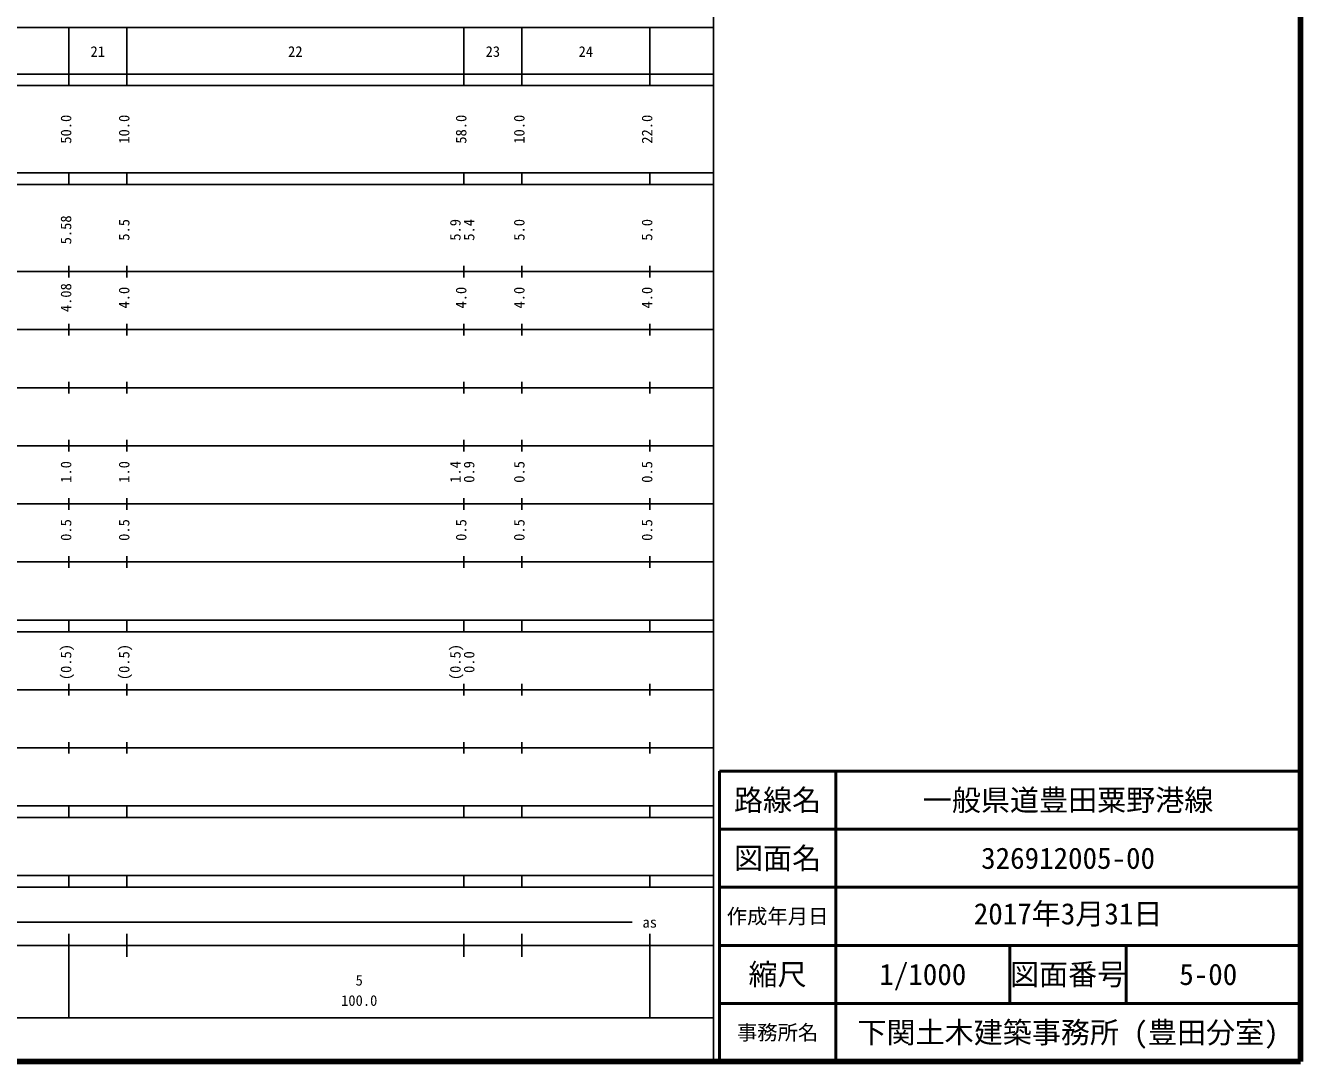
# Model space of a CAD drawing. Units: millimetres, scale not verified. Extents: x 40000 to 680000, y 20000 to 380000.
# Drawn here: x 460566 to 680000, y 20000 to 198357 of the extents above; entities that cross this region are included whole.
import ezdxf
from ezdxf.enums import TextEntityAlignment as Align

# ---------------------------------------------------------------- set-up
doc = ezdxf.new("R2010")
doc.units = ezdxf.units.MM
doc.header["$LTSCALE"] = 1000
for name, color, linetype, lineweight in [('M-TTL', 2, 'Continuous', 140), ('M-TTL-BAND', 7, 'Continuous', 25), ('M-TTL-FRAM', 2, 'Continuous', 50), ('M-TTL-LINE', 7, 'Continuous', 50)]:
    doc.layers.add(name, color=color, linetype=linetype, lineweight=lineweight)
doc.layers.add('M-TTL-TXT', color=7, linetype='Continuous')
doc.styles.add('ＭＳ ゴシック', font='')
doc.styles.get('ＭＳ ゴシック').set_extended_font_data('MS Gothic')

msp = doc.modelspace()

# ---------------------------------------------------------------- linework, layer by layer
at = {"layer": 'M-TTL'}
for p, q in [((680000, 20000), (680000, 380000)), ((40000, 20000), (680000, 20000))]:
    msp.add_line(p, q, dxfattribs=at)
at = {"layer": 'M-TTL-BAND'}
for p, q in [((579000, 20000), (579000, 370000)), ((68000, 198000), (579000, 198000)), ((468000, 188000), (468000, 198000)), ((478000, 188000), (478000, 198000)), ((536000, 188000), (536000, 198000)), ((546000, 188000), (546000, 198000)), ((568000, 188000), (568000, 198000)), ((40000, 190000), (579000, 190000)), ((40000, 188000), (579000, 188000)), ((40000, 173000), (579000, 173000)), ((468000, 171000), (468000, 173000)), ((478000, 171000), (478000, 173000)), ((536000, 171000), (536000, 173000)), ((546000, 171000), (546000, 173000)), ((568000, 171000), (568000, 173000)), ((40000, 171000), (579000, 171000)), ((40000, 156000), (579000, 156000)), ((468000, 155000), (468000, 157000)), ((478000, 155000), (478000, 157000)), ((536000, 155000), (536000, 157000)), ((546000, 155000), (546000, 157000)), ((568000, 155000), (568000, 157000)), ((46000, 146000), (579000, 146000)), ((468000, 145000), (468000, 147000)), ((478000, 145000), (478000, 147000)), ((536000, 145000), (536000, 147000)), ((546000, 145000), (546000, 147000)), ((568000, 145000), (568000, 147000)), ((468000, 135000), (468000, 137000)), ((478000, 135000), (478000, 137000)), ((536000, 135000), (536000, 137000)), ((546000, 135000), (546000, 137000)), ((568000, 135000), (568000, 137000)), ((52000, 136000), (579000, 136000)), ((46000, 126000), (579000, 126000)), ((468000, 125000), (468000, 127000)), ((478000, 125000), (478000, 127000)), ((536000, 125000), (536000, 127000)), ((546000, 125000), (546000, 127000)), ((568000, 125000), (568000, 127000)), ((468000, 115000), (468000, 117000)), ((478000, 115000), (478000, 117000)), ((536000, 115000), (536000, 117000)), ((546000, 115000), (546000, 117000)), ((568000, 115000), (568000, 117000)), ((52000, 116000), (579000, 116000)), ((46000, 106000), (579000, 106000)), ((468000, 105000), (468000, 107000)), ((478000, 105000), (478000, 107000)), ((536000, 105000), (536000, 107000)), ((546000, 105000), (546000, 107000)), ((568000, 105000), (568000, 107000)), ((40000, 96000), (579000, 96000)), ((468000, 94000), (468000, 96000)), ((478000, 94000), (478000, 96000)), ((536000, 94000), (536000, 96000)), ((546000, 94000), (546000, 96000)), ((568000, 94000), (568000, 96000)), ((40000, 94000), (579000, 94000)), ((49000, 84000), (579000, 84000)), ((468000, 83000), (468000, 85000)), ((478000, 83000), (478000, 85000)), ((536000, 83000), (536000, 85000)), ((546000, 83000), (546000, 85000)), ((568000, 83000), (568000, 85000)), ((468000, 73000), (468000, 75000)), ((478000, 73000), (478000, 75000)), ((536000, 73000), (536000, 75000)), ((546000, 73000), (546000, 75000)), ((568000, 73000), (568000, 75000)), ((40000, 74000), (579000, 74000)), ((40000, 64000), (579000, 64000)), ((468000, 62000), (468000, 64000)), ((478000, 62000), (478000, 64000)), ((536000, 62000), (536000, 64000)), ((546000, 62000), (546000, 64000)), ((568000, 62000), (568000, 64000)), ((40000, 62000), (579000, 62000)), ((40000, 52000), (579000, 52000)), ((468000, 50000), (468000, 52000)), ((478000, 50000), (478000, 52000)), ((536000, 50000), (536000, 52000)), ((546000, 50000), (546000, 52000)), ((568000, 50000), (568000, 52000)), ((40000, 50000), (579000, 50000)), ((71000, 44000), (565000, 44000)), ((468000, 27500), (468000, 42000)), ((478000, 38000), (478000, 42000)), ((536000, 38000), (536000, 42000)), ((546000, 38000), (546000, 42000)), ((568000, 27500), (568000, 42000)), ((40000, 40000), (579000, 40000)), ((68000, 27500), (579000, 27500))]:
    msp.add_line(p, q, dxfattribs=at)
at = {"layer": 'M-TTL-FRAM'}
for p, q in [((580000, 70000), (580000, 20000)), ((680000, 70000), (580000, 70000))]:
    msp.add_line(p, q, dxfattribs=at)
at = {"layer": 'M-TTL-LINE'}
for p, q in [((600000, 70000), (600000, 20000)), ((680000, 60000), (580000, 60000)), ((680000, 50000), (580000, 50000)), ((680000, 40000), (580000, 40000)), ((630000, 40000), (630000, 30000)), ((650000, 40000), (650000, 30000)), ((680000, 30000), (580000, 30000))]:
    msp.add_line(p, q, dxfattribs=at)

# ---------------------------------------------------------------- texts
at = {"layer": 'M-TTL-BAND', "style": 'ＭＳ ゴシック'}
for s, p in [('21', (473000, 192405)), ('22', (507000, 192405)), ('23', (541000, 192405)), ('24', (557000, 192405)), ('as', (568000, 42500)), ('5', (518000, 32523)), ('100.0', (518000, 29033))]:
    msp.add_text(s, height=1833, dxfattribs=at).set_placement(p, align=Align.BOTTOM_CENTER)
for s, p in [('50.0', (469000, 180500)), ('10.0', (479000, 180500)), ('58.0', (537000, 180500)), ('10.0', (547000, 180500)), ('22.0', (569000, 180500)), ('5.58', (469000, 163174)), ('5.5', (479000, 163174)), ('5.9', (536000, 163174)), ('5.4', (538370, 163174)), ('5.0', (547000, 163174)), ('5.0', (569000, 163174)), ('4.08', (469000, 151500)), ('4.0', (479000, 151500)), ('4.0', (537000, 151500)), ('4.0', (547000, 151500)), ('4.0', (569000, 151500)), ('1.0', (469000, 121500)), ('1.0', (479000, 121500)), ('1.4', (536000, 121500)), ('0.9', (538370, 121500)), ('0.5', (547000, 121500)), ('0.5', (569000, 121500)), ('0.5', (469000, 111500)), ('0.5', (479000, 111500)), ('0.5', (537000, 111500)), ('0.5', (547000, 111500)), ('0.5', (569000, 111500)), ('(0.5)', (469000, 88764)), ('(0.5)', (479000, 88764)), ('(0.5)', (536000, 88764)), ('0.0', (538370, 88764))]:
    msp.add_text(s, height=1833, rotation=90, dxfattribs=at).set_placement(p, align=Align.BOTTOM_CENTER)
at = {"layer": 'M-TTL-TXT', "style": 'ＭＳ ゴシック'}
for s, height, p in [('路線名', 3666, (590000, 65000)), ('路線名', 3666, (590000, 65000)), ('一般県道豊田粟野港線', 3666, (640000, 65000)), ('図面名', 3666, (590000, 55000)), ('図面名', 3666, (590000, 55000)), ('326912005-00', 3666, (640000, 55000)), ('作成年月日', 2566, (590000, 45000)), ('作成年月日', 2566, (590000, 45000)), ('縮尺', 3666, (590000, 35000)), ('縮尺', 3666, (590000, 35000)), ('図面番号', 3666, (640000, 35000)), ('図面番号', 3666, (640000, 35000)), ('1/1000', 3666, (615000, 35000)), ('5-00', 3666, (664125, 35000)), ('事務所名', 2566, (590000, 25000)), ('事務所名', 2566, (590000, 25000)), ('下関土木建築事務所 (豊田分室)', 3666, (640000, 25000))]:
    msp.add_text(s, height=height, dxfattribs=at).set_placement(p, align=Align.MIDDLE_CENTER)
msp.add_text('2017年3月31日', height=3666, dxfattribs=at).set_placement((640000, 42500), align=Align.BOTTOM_CENTER)

doc.saveas('drawing.dxf')
